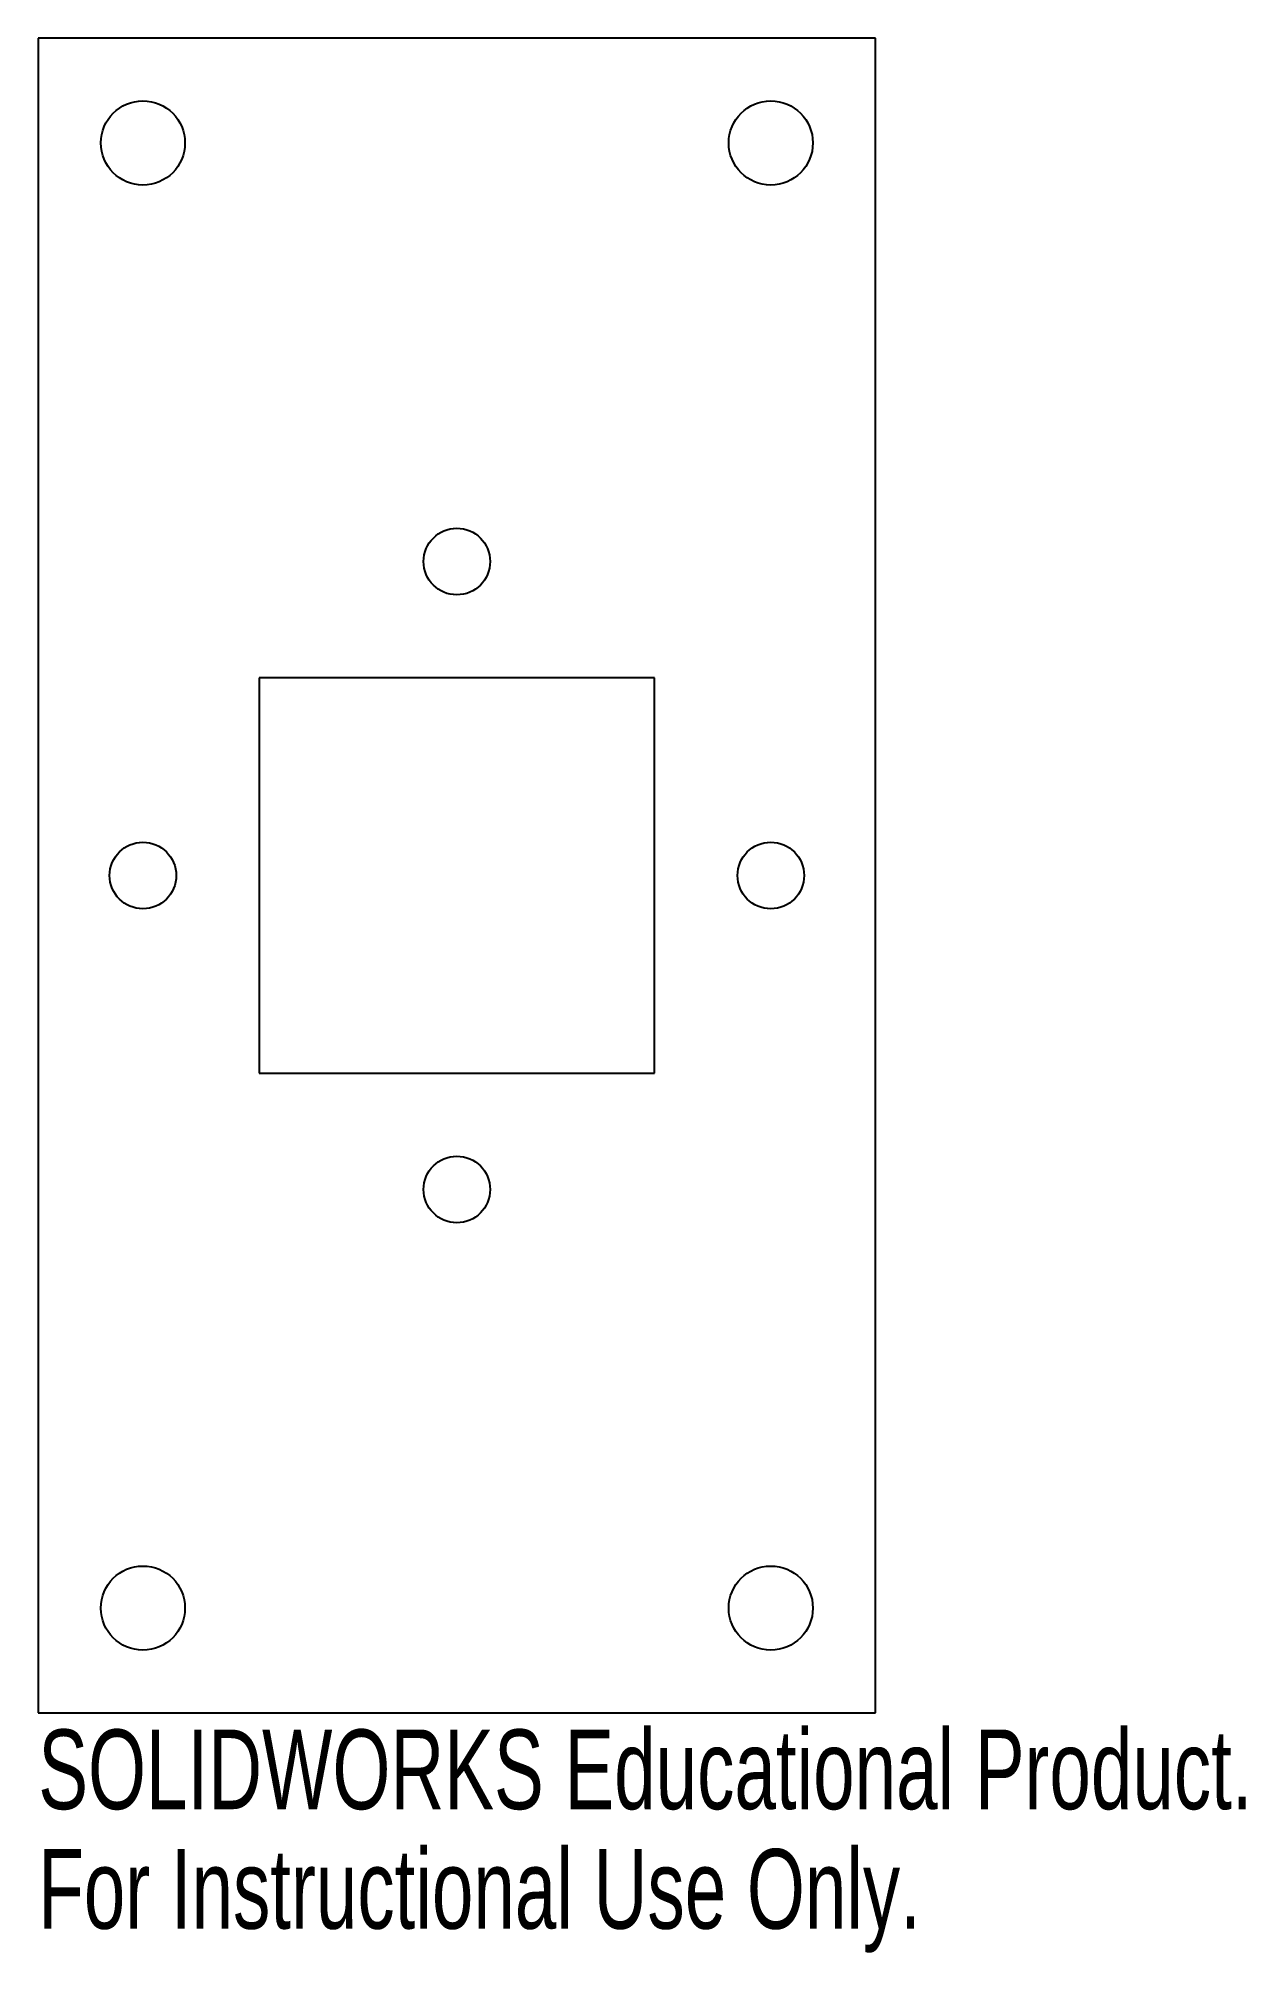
# Model space of a CAD drawing. Header units: inches. Extents: x -3.71 to -0.83, y -2.57 to 2.
import ezdxf

# ---------------------------------------------------------------- set-up
doc = ezdxf.new("R2010")
doc.units = ezdxf.units.IN
doc.header["$MEASUREMENT"] = 0
doc.styles.add('SLDTEXTSTYLE0', font='TXT', dxfattribs={"width": 0.7})

msp = doc.modelspace()

# ---------------------------------------------------------------- linework, layer by layer
at = {"color": 7, "linetype": 'Continuous', "lineweight": 25}
for p, q in [((-1.7111, 2), (-3.7111, 2)), ((-3.7111, 2), (-3.7111, -2)), ((-1.7111, -2), (-1.7111, 2)), ((-2.2387, 0.4724), (-3.1835, 0.4724)), ((-3.1835, 0.4724), (-3.1835, -0.4724)), ((-2.2387, -0.4724), (-2.2387, 0.4724)), ((-3.1835, -0.4724), (-2.2387, -0.4724)), ((-3.7111, -2), (-1.7111, -2))]:
    msp.add_line(p, q, dxfattribs=at)
for centre, radius in [((-3.4611, 1.75), 0.1005), ((-1.9611, 1.75), 0.1005), ((-2.7111, 0.75), 0.0795), ((-3.4611, 0), 0.0795), ((-1.9611, 0), 0.0795), ((-2.7111, -0.75), 0.0795), ((-3.4611, -1.75), 0.1005), ((-1.9611, -1.75), 0.1005)]:
    msp.add_circle(centre, radius, dxfattribs=at)

# ---------------------------------------------------------------- texts
at = {"color": 7, "linetype": 'Continuous', "char_height": 0.1903, "attachment_point": 1, "style": 'SLDTEXTSTYLE0'}
for s, insert in [('SOLIDWORKS Educational Product.', (-3.7111, -2.0401)), ('For Instructional Use Only.', (-3.7111, -2.3256))]:
    msp.add_mtext(s, dxfattribs=dict(at, insert=insert))

doc.saveas('drawing.dxf')
